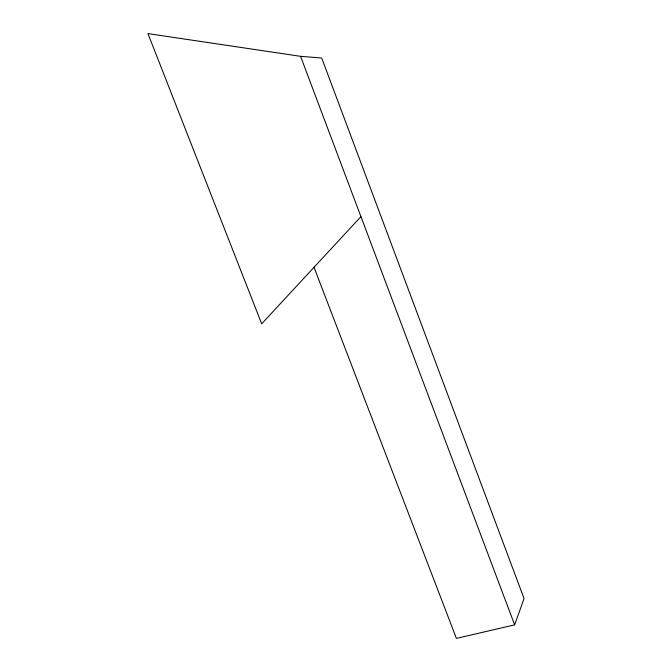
<?xml version="1.0" encoding="UTF-8"?>
<svg xmlns="http://www.w3.org/2000/svg" width="672" height="672" viewBox="0 0 672 672"><rect width="100%" height="100%" fill="white"/><g stroke="black" fill="none" stroke-linecap="round" stroke-linejoin="round"><path stroke-width="1.01" d="M314.017 267.296L456.422 638.4L514.651 624.851L524.051 598.542L321.695 58.002L300.577 56.33L147.949 33.6L261.685 323.828L360.94 216.628M300.577 56.33L514.651 624.851"/></g></svg>
